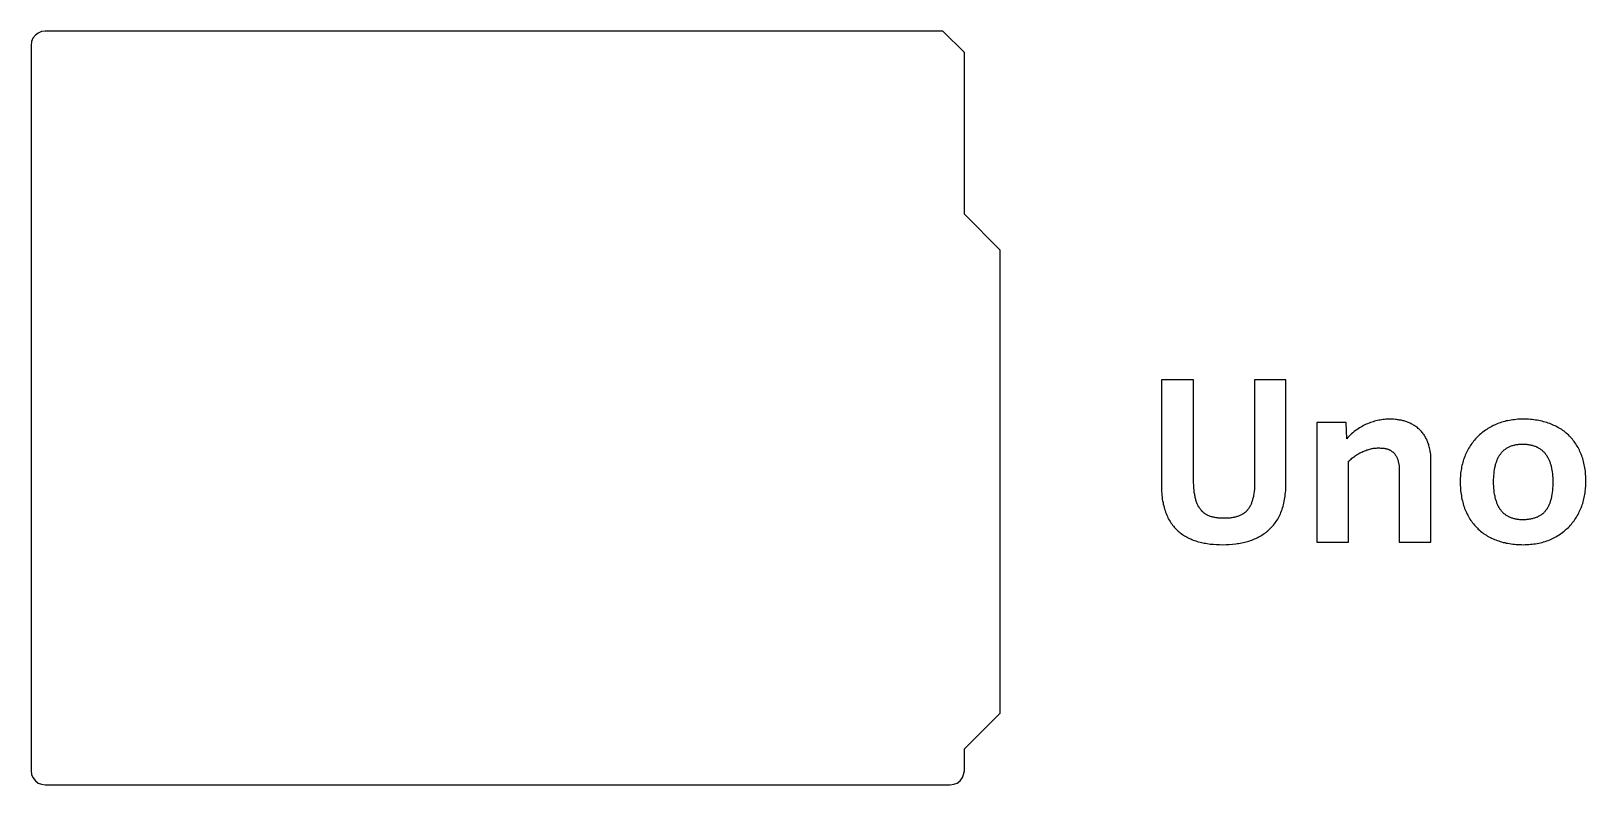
# Model space of a CAD drawing. Header units: millimetres. Extents: x 0 to 110, y 159 to 212.
import ezdxf

# ---------------------------------------------------------------- set-up
doc = ezdxf.new("R2010")
doc.units = ezdxf.units.MM
doc.layers.get('0').update_dxf_attribs({"linetype": 'CONTINUOUS'})

msp = doc.modelspace()

# ---------------------------------------------------------------- linework, layer by layer
for points in [[(0.99, 211.99), (0.74, 211.95), (0.51, 211.84), (0.3, 211.69), (0.13, 211.48), (0.04, 211.25), (0, 210.97), (0, 159.68), (0.04, 159.43), (0.13, 159.2), (0.3, 158.98), (0.51, 158.82), (0.74, 158.73), (0.99, 158.69), (65, 158.69), (65.25, 158.73), (65.49, 158.82), (65.7, 158.98), (65.87, 159.2), (65.95, 159.43), (66, 159.68), (66, 161.23), (68.53, 163.77), (68.53, 196.5), (66, 199.04), (66, 210.47), (64.47, 211.99)], [(87.93, 177.14), (87.99, 177.22), (88.05, 177.31), (88.1, 177.39), (88.16, 177.48), (88.21, 177.57), (88.26, 177.66), (88.31, 177.76), (88.35, 177.86), (88.39, 177.96), (88.43, 178.06), (88.47, 178.17), (88.51, 178.28), (88.54, 178.39), (88.57, 178.5), (88.6, 178.62), (88.63, 178.74), (88.65, 178.86), (88.67, 178.98), (88.69, 179.11), (88.7, 179.24), (88.72, 179.37), (88.73, 179.5), (88.73, 179.64), (88.74, 179.78), (88.74, 179.93), (88.74, 187.32), (86.53, 187.32), (86.53, 180.3), (86.53, 180.11), (86.53, 179.93), (86.52, 179.76), (86.51, 179.6), (86.49, 179.44), (86.47, 179.3), (86.45, 179.15), (86.44, 179.08), (86.42, 179.02), (86.41, 178.95), (86.39, 178.89), (86.38, 178.83), (86.36, 178.77), (86.34, 178.71), (86.32, 178.65), (86.3, 178.6), (86.28, 178.54), (86.25, 178.49), (86.23, 178.44), (86.2, 178.39), (86.18, 178.34), (86.15, 178.3), (86.12, 178.25), (86.09, 178.21), (86.07, 178.19), (86.06, 178.17), (86.04, 178.15), (86.02, 178.13), (86.01, 178.11), (85.99, 178.09), (85.97, 178.07), (85.96, 178.05), (85.94, 178.03), (85.92, 178.01), (85.9, 178), (85.88, 177.98), (85.86, 177.96), (85.84, 177.95), (85.82, 177.93), (85.8, 177.91), (85.78, 177.9), (85.76, 177.88), (85.74, 177.87), (85.72, 177.86), (85.7, 177.84), (85.68, 177.83), (85.66, 177.82), (85.63, 177.8), (85.59, 177.78), (85.54, 177.75), (85.49, 177.73), (85.44, 177.71), (85.39, 177.69), (85.33, 177.67), (85.28, 177.66), (85.22, 177.64), (85.17, 177.63), (85.11, 177.61), (85.05, 177.6), (84.99, 177.59), (84.92, 177.58), (84.86, 177.57), (84.79, 177.56), (84.72, 177.56), (84.66, 177.55), (84.51, 177.55), (84.36, 177.54), (84.23, 177.55), (84.1, 177.55), (83.98, 177.56), (83.92, 177.57), (83.86, 177.57), (83.8, 177.58), (83.75, 177.59), (83.69, 177.6), (83.63, 177.61), (83.58, 177.62), (83.53, 177.64), (83.48, 177.65), (83.42, 177.67), (83.37, 177.69), (83.33, 177.7), (83.28, 177.72), (83.23, 177.74), (83.19, 177.77), (83.14, 177.79), (83.1, 177.81), (83.06, 177.84), (83.03, 177.85), (83.01, 177.87), (82.99, 177.88), (82.97, 177.9), (82.95, 177.91), (82.93, 177.93), (82.91, 177.94), (82.9, 177.96), (82.88, 177.98), (82.86, 177.99), (82.84, 178.01), (82.82, 178.03), (82.8, 178.05), (82.79, 178.06), (82.77, 178.08), (82.75, 178.1), (82.74, 178.12), (82.72, 178.14), (82.69, 178.18), (82.66, 178.23), (82.63, 178.27), (82.6, 178.32), (82.57, 178.36), (82.54, 178.41), (82.52, 178.46), (82.49, 178.52), (82.47, 178.57), (82.44, 178.63), (82.42, 178.68), (82.4, 178.74), (82.38, 178.81), (82.36, 178.87), (82.35, 178.94), (82.33, 179), (82.32, 179.07), (82.3, 179.14), (82.29, 179.22), (82.28, 179.29), (82.26, 179.37), (82.25, 179.53), (82.23, 179.7), (82.22, 179.88), (82.21, 180.07), (82.21, 180.26), (82.21, 187.32), (79.94, 187.32), (79.94, 179.87), (79.94, 179.72), (79.94, 179.58), (79.95, 179.44), (79.96, 179.3), (79.97, 179.16), (79.99, 179.03), (80, 178.9), (80.02, 178.78), (80.05, 178.65), (80.07, 178.53), (80.1, 178.41), (80.13, 178.3), (80.16, 178.19), (80.2, 178.08), (80.23, 177.97), (80.27, 177.87), (80.31, 177.77), (80.36, 177.67), (80.4, 177.58), (80.45, 177.48), (80.5, 177.39), (80.56, 177.31), (80.61, 177.22), (80.67, 177.14), (80.73, 177.06), (80.79, 176.99), (80.85, 176.91), (80.91, 176.84), (80.98, 176.77), (81.05, 176.7), (81.12, 176.64), (81.19, 176.58), (81.27, 176.52), (81.34, 176.46), (81.42, 176.4), (81.5, 176.35), (81.58, 176.3), (81.66, 176.25), (81.75, 176.21), (81.83, 176.16), (81.92, 176.12), (82.01, 176.08), (82.1, 176.04), (82.19, 176), (82.28, 175.97), (82.38, 175.94), (82.47, 175.91), (82.57, 175.88), (82.67, 175.86), (82.77, 175.83), (82.87, 175.81), (82.97, 175.79), (83.07, 175.77), (83.18, 175.75), (83.39, 175.72), (83.61, 175.7), (83.83, 175.69), (84.05, 175.68), (84.28, 175.67), (84.51, 175.68), (84.74, 175.69), (84.96, 175.71), (85.19, 175.73), (85.3, 175.75), (85.4, 175.76), (85.51, 175.78), (85.62, 175.8), (85.72, 175.82), (85.83, 175.85), (85.93, 175.88), (86.03, 175.9), (86.13, 175.93), (86.23, 175.97), (86.33, 176), (86.42, 176.04), (86.51, 176.08), (86.61, 176.12), (86.7, 176.16), (86.79, 176.21), (86.88, 176.25), (86.96, 176.3), (87.05, 176.35), (87.13, 176.41), (87.21, 176.46), (87.29, 176.52), (87.37, 176.58), (87.45, 176.64), (87.52, 176.71), (87.59, 176.77), (87.66, 176.84), (87.73, 176.91), (87.8, 176.99), (87.86, 177.06)], [(90.94, 175.85), (93.18, 175.85), (93.18, 181.58), (93.24, 181.63), (93.29, 181.68), (93.35, 181.73), (93.41, 181.78), (93.47, 181.83), (93.53, 181.87), (93.59, 181.92), (93.65, 181.96), (93.71, 182), (93.78, 182.04), (93.84, 182.08), (93.91, 182.12), (93.98, 182.16), (94.04, 182.19), (94.11, 182.22), (94.18, 182.26), (94.25, 182.29), (94.32, 182.32), (94.39, 182.34), (94.46, 182.37), (94.53, 182.39), (94.6, 182.41), (94.67, 182.43), (94.74, 182.45), (94.81, 182.47), (94.87, 182.48), (94.94, 182.49), (95.01, 182.5), (95.08, 182.51), (95.15, 182.51), (95.22, 182.52), (95.28, 182.52), (95.36, 182.52), (95.44, 182.51), (95.52, 182.51), (95.59, 182.5), (95.63, 182.5), (95.67, 182.49), (95.7, 182.49), (95.74, 182.48), (95.78, 182.47), (95.81, 182.47), (95.84, 182.46), (95.88, 182.45), (95.91, 182.44), (95.94, 182.43), (95.98, 182.42), (96.01, 182.4), (96.04, 182.39), (96.07, 182.38), (96.1, 182.36), (96.13, 182.35), (96.16, 182.33), (96.19, 182.31), (96.22, 182.29), (96.24, 182.27), (96.27, 182.25), (96.3, 182.23), (96.32, 182.21), (96.35, 182.19), (96.37, 182.16), (96.4, 182.14), (96.42, 182.11), (96.44, 182.09), (96.46, 182.06), (96.48, 182.03), (96.5, 182), (96.52, 181.97), (96.54, 181.93), (96.56, 181.9), (96.58, 181.86), (96.59, 181.83), (96.61, 181.79), (96.63, 181.75), (96.64, 181.71), (96.65, 181.67), (96.67, 181.63), (96.68, 181.58), (96.69, 181.54), (96.7, 181.49), (96.71, 181.44), (96.72, 181.4), (96.73, 181.34), (96.74, 181.29), (96.74, 181.24), (96.75, 181.18), (96.76, 181.07), (96.76, 180.95), (96.76, 180.83), (96.76, 175.85), (99, 175.85), (99, 181.57), (99, 181.67), (99, 181.77), (98.99, 181.87), (98.99, 181.97), (98.98, 182.07), (98.97, 182.16), (98.95, 182.25), (98.94, 182.34), (98.92, 182.43), (98.9, 182.52), (98.88, 182.6), (98.86, 182.68), (98.84, 182.76), (98.81, 182.84), (98.78, 182.91), (98.75, 182.98), (98.72, 183.06), (98.69, 183.13), (98.66, 183.19), (98.62, 183.26), (98.58, 183.32), (98.55, 183.38), (98.51, 183.44), (98.46, 183.5), (98.42, 183.56), (98.38, 183.61), (98.33, 183.67), (98.29, 183.72), (98.24, 183.77), (98.19, 183.81), (98.14, 183.86), (98.09, 183.9), (98.04, 183.95), (97.99, 183.99), (97.93, 184.03), (97.88, 184.06), (97.82, 184.1), (97.77, 184.13), (97.71, 184.17), (97.65, 184.2), (97.59, 184.23), (97.53, 184.26), (97.47, 184.28), (97.41, 184.31), (97.35, 184.33), (97.29, 184.36), (97.22, 184.38), (97.16, 184.4), (97.09, 184.42), (97.03, 184.43), (96.96, 184.45), (96.9, 184.47), (96.83, 184.48), (96.77, 184.49), (96.7, 184.5), (96.63, 184.51), (96.57, 184.52), (96.5, 184.53), (96.36, 184.54), (96.23, 184.55), (96.09, 184.55), (96, 184.55), (95.9, 184.54), (95.8, 184.54), (95.71, 184.53), (95.61, 184.52), (95.51, 184.5), (95.41, 184.49), (95.31, 184.47), (95.21, 184.45), (95.11, 184.43), (95.01, 184.4), (94.92, 184.37), (94.82, 184.34), (94.72, 184.31), (94.62, 184.27), (94.52, 184.23), (94.42, 184.19), (94.33, 184.14), (94.23, 184.09), (94.13, 184.04), (94.04, 183.99), (93.94, 183.93), (93.85, 183.87), (93.75, 183.8), (93.66, 183.74), (93.57, 183.67), (93.48, 183.59), (93.39, 183.51), (93.3, 183.43), (93.21, 183.35), (93.13, 183.26), (93.04, 183.17), (93.01, 184.32), (90.94, 184.32)], [(105.39, 184.55), (105.27, 184.54), (105.14, 184.54), (105.02, 184.53), (104.9, 184.51), (104.79, 184.5), (104.67, 184.48), (104.56, 184.46), (104.44, 184.44), (104.33, 184.42), (104.22, 184.39), (104.11, 184.36), (104.01, 184.33), (103.9, 184.29), (103.8, 184.26), (103.69, 184.22), (103.59, 184.18), (103.49, 184.13), (103.4, 184.09), (103.3, 184.04), (103.21, 183.99), (103.12, 183.94), (103.02, 183.88), (102.94, 183.83), (102.85, 183.77), (102.76, 183.71), (102.68, 183.64), (102.6, 183.58), (102.52, 183.51), (102.44, 183.44), (102.37, 183.37), (102.29, 183.3), (102.22, 183.23), (102.15, 183.15), (102.08, 183.07), (102.02, 182.99), (101.95, 182.91), (101.89, 182.83), (101.83, 182.74), (101.77, 182.66), (101.72, 182.57), (101.66, 182.48), (101.61, 182.39), (101.56, 182.29), (101.51, 182.2), (101.47, 182.1), (101.43, 182), (101.39, 181.91), (101.35, 181.8), (101.31, 181.7), (101.28, 181.6), (101.25, 181.49), (101.22, 181.39), (101.19, 181.28), (101.17, 181.17), (101.15, 181.06), (101.13, 180.95), (101.11, 180.84), (101.1, 180.72), (101.09, 180.61), (101.08, 180.49), (101.07, 180.37), (101.07, 180.26), (101.07, 180.14), (101.07, 180.01), (101.07, 179.87), (101.08, 179.75), (101.09, 179.62), (101.1, 179.49), (101.11, 179.37), (101.13, 179.25), (101.15, 179.13), (101.17, 179.01), (101.19, 178.9), (101.22, 178.78), (101.25, 178.67), (101.28, 178.56), (101.31, 178.45), (101.35, 178.35), (101.38, 178.24), (101.42, 178.14), (101.46, 178.04), (101.51, 177.94), (101.56, 177.84), (101.6, 177.75), (101.65, 177.66), (101.71, 177.57), (101.76, 177.48), (101.82, 177.39), (101.88, 177.31), (101.94, 177.22), (102.01, 177.14), (102.07, 177.06), (102.14, 176.99), (102.21, 176.91), (102.28, 176.84), (102.35, 176.77), (102.43, 176.7), (102.51, 176.64), (102.59, 176.57), (102.67, 176.51), (102.75, 176.45), (102.84, 176.39), (102.92, 176.34), (103.01, 176.28), (103.1, 176.23), (103.2, 176.18), (103.29, 176.14), (103.39, 176.09), (103.49, 176.05), (103.59, 176.01), (103.69, 175.97), (103.79, 175.94), (103.89, 175.9), (104, 175.87), (104.11, 175.84), (104.22, 175.82), (104.33, 175.79), (104.44, 175.77), (104.56, 175.75), (104.67, 175.73), (104.79, 175.72), (104.91, 175.7), (105.03, 175.69), (105.15, 175.68), (105.28, 175.68), (105.4, 175.68), (105.53, 175.67), (105.66, 175.68), (105.79, 175.68), (105.91, 175.69), (106.04, 175.7), (106.16, 175.71), (106.28, 175.73), (106.4, 175.74), (106.52, 175.76), (106.64, 175.79), (106.75, 175.81), (106.86, 175.84), (106.97, 175.87), (107.08, 175.91), (107.19, 175.94), (107.29, 175.98), (107.4, 176.02), (107.5, 176.07), (107.6, 176.11), (107.7, 176.16), (107.79, 176.21), (107.89, 176.26), (107.98, 176.32), (108.07, 176.37), (108.16, 176.43), (108.24, 176.49), (108.33, 176.55), (108.41, 176.62), (108.49, 176.69), (108.57, 176.76), (108.64, 176.83), (108.72, 176.9), (108.79, 176.97), (108.86, 177.05), (108.93, 177.13), (108.99, 177.21), (109.06, 177.29), (109.12, 177.37), (109.18, 177.46), (109.24, 177.54), (109.29, 177.63), (109.35, 177.72), (109.4, 177.81), (109.45, 177.91), (109.49, 178), (109.54, 178.1), (109.58, 178.19), (109.62, 178.29), (109.66, 178.39), (109.69, 178.49), (109.73, 178.59), (109.76, 178.7), (109.79, 178.8), (109.81, 178.91), (109.84, 179.01), (109.86, 179.12), (109.88, 179.23), (109.9, 179.34), (109.91, 179.45), (109.93, 179.56), (109.94, 179.68), (109.95, 179.79), (109.95, 179.91), (109.96, 180.02), (109.96, 180.14), (109.96, 180.26), (109.95, 180.39), (109.95, 180.51), (109.94, 180.63), (109.93, 180.75), (109.92, 180.87), (109.9, 180.99), (109.88, 181.1), (109.86, 181.22), (109.84, 181.33), (109.82, 181.44), (109.79, 181.55), (109.76, 181.65), (109.73, 181.76), (109.7, 181.86), (109.66, 181.96), (109.62, 182.07), (109.58, 182.16), (109.54, 182.26), (109.5, 182.36), (109.45, 182.45), (109.4, 182.54), (109.35, 182.63), (109.3, 182.72), (109.24, 182.8), (109.18, 182.89), (109.12, 182.97), (109.06, 183.05), (109, 183.13), (108.93, 183.21), (108.86, 183.28), (108.79, 183.35), (108.72, 183.43), (108.65, 183.49), (108.57, 183.56), (108.49, 183.63), (108.41, 183.69), (108.33, 183.75), (108.25, 183.81), (108.16, 183.86), (108.07, 183.92), (107.98, 183.97), (107.89, 184.02), (107.79, 184.07), (107.7, 184.11), (107.6, 184.16), (107.5, 184.2), (107.4, 184.24), (107.29, 184.27), (107.19, 184.31), (107.08, 184.34), (106.97, 184.37), (106.86, 184.4), (106.75, 184.42), (106.63, 184.45), (106.51, 184.47), (106.4, 184.49), (106.27, 184.5), (106.15, 184.52), (106.03, 184.53), (105.9, 184.54), (105.77, 184.54), (105.64, 184.55), (105.51, 184.55)], [(107.21, 181.94), (107.23, 181.89), (107.26, 181.84), (107.29, 181.79), (107.31, 181.74), (107.34, 181.69), (107.36, 181.64), (107.38, 181.59), (107.4, 181.53), (107.42, 181.48), (107.44, 181.42), (107.46, 181.37), (107.47, 181.31), (107.49, 181.25), (107.5, 181.19), (107.52, 181.13), (107.53, 181.07), (107.55, 180.94), (107.57, 180.82), (107.59, 180.69), (107.6, 180.55), (107.61, 180.42), (107.61, 180.28), (107.61, 180.14), (107.61, 179.97), (107.61, 179.82), (107.6, 179.66), (107.59, 179.51), (107.57, 179.37), (107.55, 179.23), (107.53, 179.1), (107.52, 179.03), (107.5, 178.97), (107.49, 178.91), (107.47, 178.85), (107.46, 178.79), (107.44, 178.73), (107.42, 178.67), (107.4, 178.62), (107.38, 178.56), (107.36, 178.51), (107.34, 178.46), (107.31, 178.4), (107.29, 178.36), (107.26, 178.31), (107.23, 178.26), (107.21, 178.21), (107.18, 178.17), (107.15, 178.13), (107.11, 178.08), (107.08, 178.04), (107.05, 178), (107.01, 177.97), (106.98, 177.93), (106.94, 177.89), (106.9, 177.86), (106.88, 177.84), (106.86, 177.83), (106.82, 177.8), (106.77, 177.77), (106.73, 177.74), (106.68, 177.71), (106.64, 177.68), (106.59, 177.66), (106.54, 177.63), (106.49, 177.61), (106.44, 177.59), (106.38, 177.57), (106.33, 177.55), (106.27, 177.54), (106.21, 177.52), (106.15, 177.51), (106.09, 177.49), (106.03, 177.48), (105.97, 177.47), (105.9, 177.46), (105.83, 177.46), (105.77, 177.45), (105.7, 177.44), (105.62, 177.44), (105.55, 177.44), (105.48, 177.44), (105.41, 177.44), (105.35, 177.44), (105.29, 177.44), (105.22, 177.45), (105.16, 177.46), (105.1, 177.46), (105.05, 177.47), (104.99, 177.48), (104.93, 177.49), (104.88, 177.51), (104.82, 177.52), (104.77, 177.54), (104.72, 177.55), (104.67, 177.57), (104.62, 177.59), (104.57, 177.61), (104.52, 177.63), (104.48, 177.66), (104.43, 177.68), (104.39, 177.71), (104.34, 177.74), (104.3, 177.77), (104.26, 177.8), (104.22, 177.83), (104.18, 177.86), (104.14, 177.89), (104.1, 177.93), (104.07, 177.97), (104.03, 178), (104, 178.04), (103.96, 178.08), (103.93, 178.13), (103.9, 178.17), (103.87, 178.21), (103.84, 178.26), (103.81, 178.31), (103.79, 178.36), (103.76, 178.4), (103.74, 178.46), (103.71, 178.51), (103.69, 178.56), (103.67, 178.62), (103.65, 178.67), (103.63, 178.73), (103.61, 178.79), (103.59, 178.85), (103.57, 178.91), (103.55, 178.97), (103.54, 179.03), (103.53, 179.1), (103.51, 179.17), (103.5, 179.23), (103.48, 179.37), (103.46, 179.51), (103.45, 179.66), (103.44, 179.82), (103.43, 179.97), (103.43, 180.14), (103.43, 180.29), (103.44, 180.43), (103.45, 180.57), (103.46, 180.71), (103.47, 180.85), (103.49, 180.98), (103.52, 181.1), (103.53, 181.17), (103.54, 181.23), (103.56, 181.29), (103.57, 181.35), (103.59, 181.41), (103.61, 181.46), (103.63, 181.52), (103.65, 181.57), (103.67, 181.63), (103.69, 181.68), (103.71, 181.73), (103.73, 181.78), (103.76, 181.83), (103.78, 181.88), (103.81, 181.93), (103.84, 181.97), (103.87, 182.02), (103.9, 182.06), (103.93, 182.1), (103.96, 182.15), (104, 182.19), (104.03, 182.23), (104.07, 182.26), (104.1, 182.3), (104.14, 182.34), (104.18, 182.37), (104.22, 182.4), (104.26, 182.43), (104.3, 182.46), (104.35, 182.49), (104.39, 182.52), (104.44, 182.55), (104.48, 182.57), (104.53, 182.6), (104.58, 182.62), (104.63, 182.64), (104.68, 182.66), (104.74, 182.68), (104.79, 182.69), (104.85, 182.71), (104.91, 182.72), (104.96, 182.74), (105.02, 182.75), (105.08, 182.76), (105.15, 182.76), (105.21, 182.77), (105.27, 182.78), (105.34, 182.78), (105.41, 182.78), (105.48, 182.78), (105.55, 182.78), (105.62, 182.78), (105.7, 182.78), (105.77, 182.77), (105.83, 182.76), (105.9, 182.75), (105.97, 182.74), (106.03, 182.73), (106.09, 182.72), (106.15, 182.7), (106.21, 182.69), (106.27, 182.67), (106.33, 182.65), (106.38, 182.63), (106.44, 182.61), (106.49, 182.58), (106.54, 182.56), (106.59, 182.53), (106.64, 182.5), (106.68, 182.48), (106.73, 182.44), (106.77, 182.41), (106.82, 182.38), (106.86, 182.35), (106.9, 182.31), (106.94, 182.27), (106.98, 182.24), (107.01, 182.2), (107.05, 182.16), (107.08, 182.12), (107.11, 182.07), (107.15, 182.03), (107.18, 181.98)]]:
    msp.add_lwpolyline(points, close=True)

doc.saveas('drawing.dxf')
